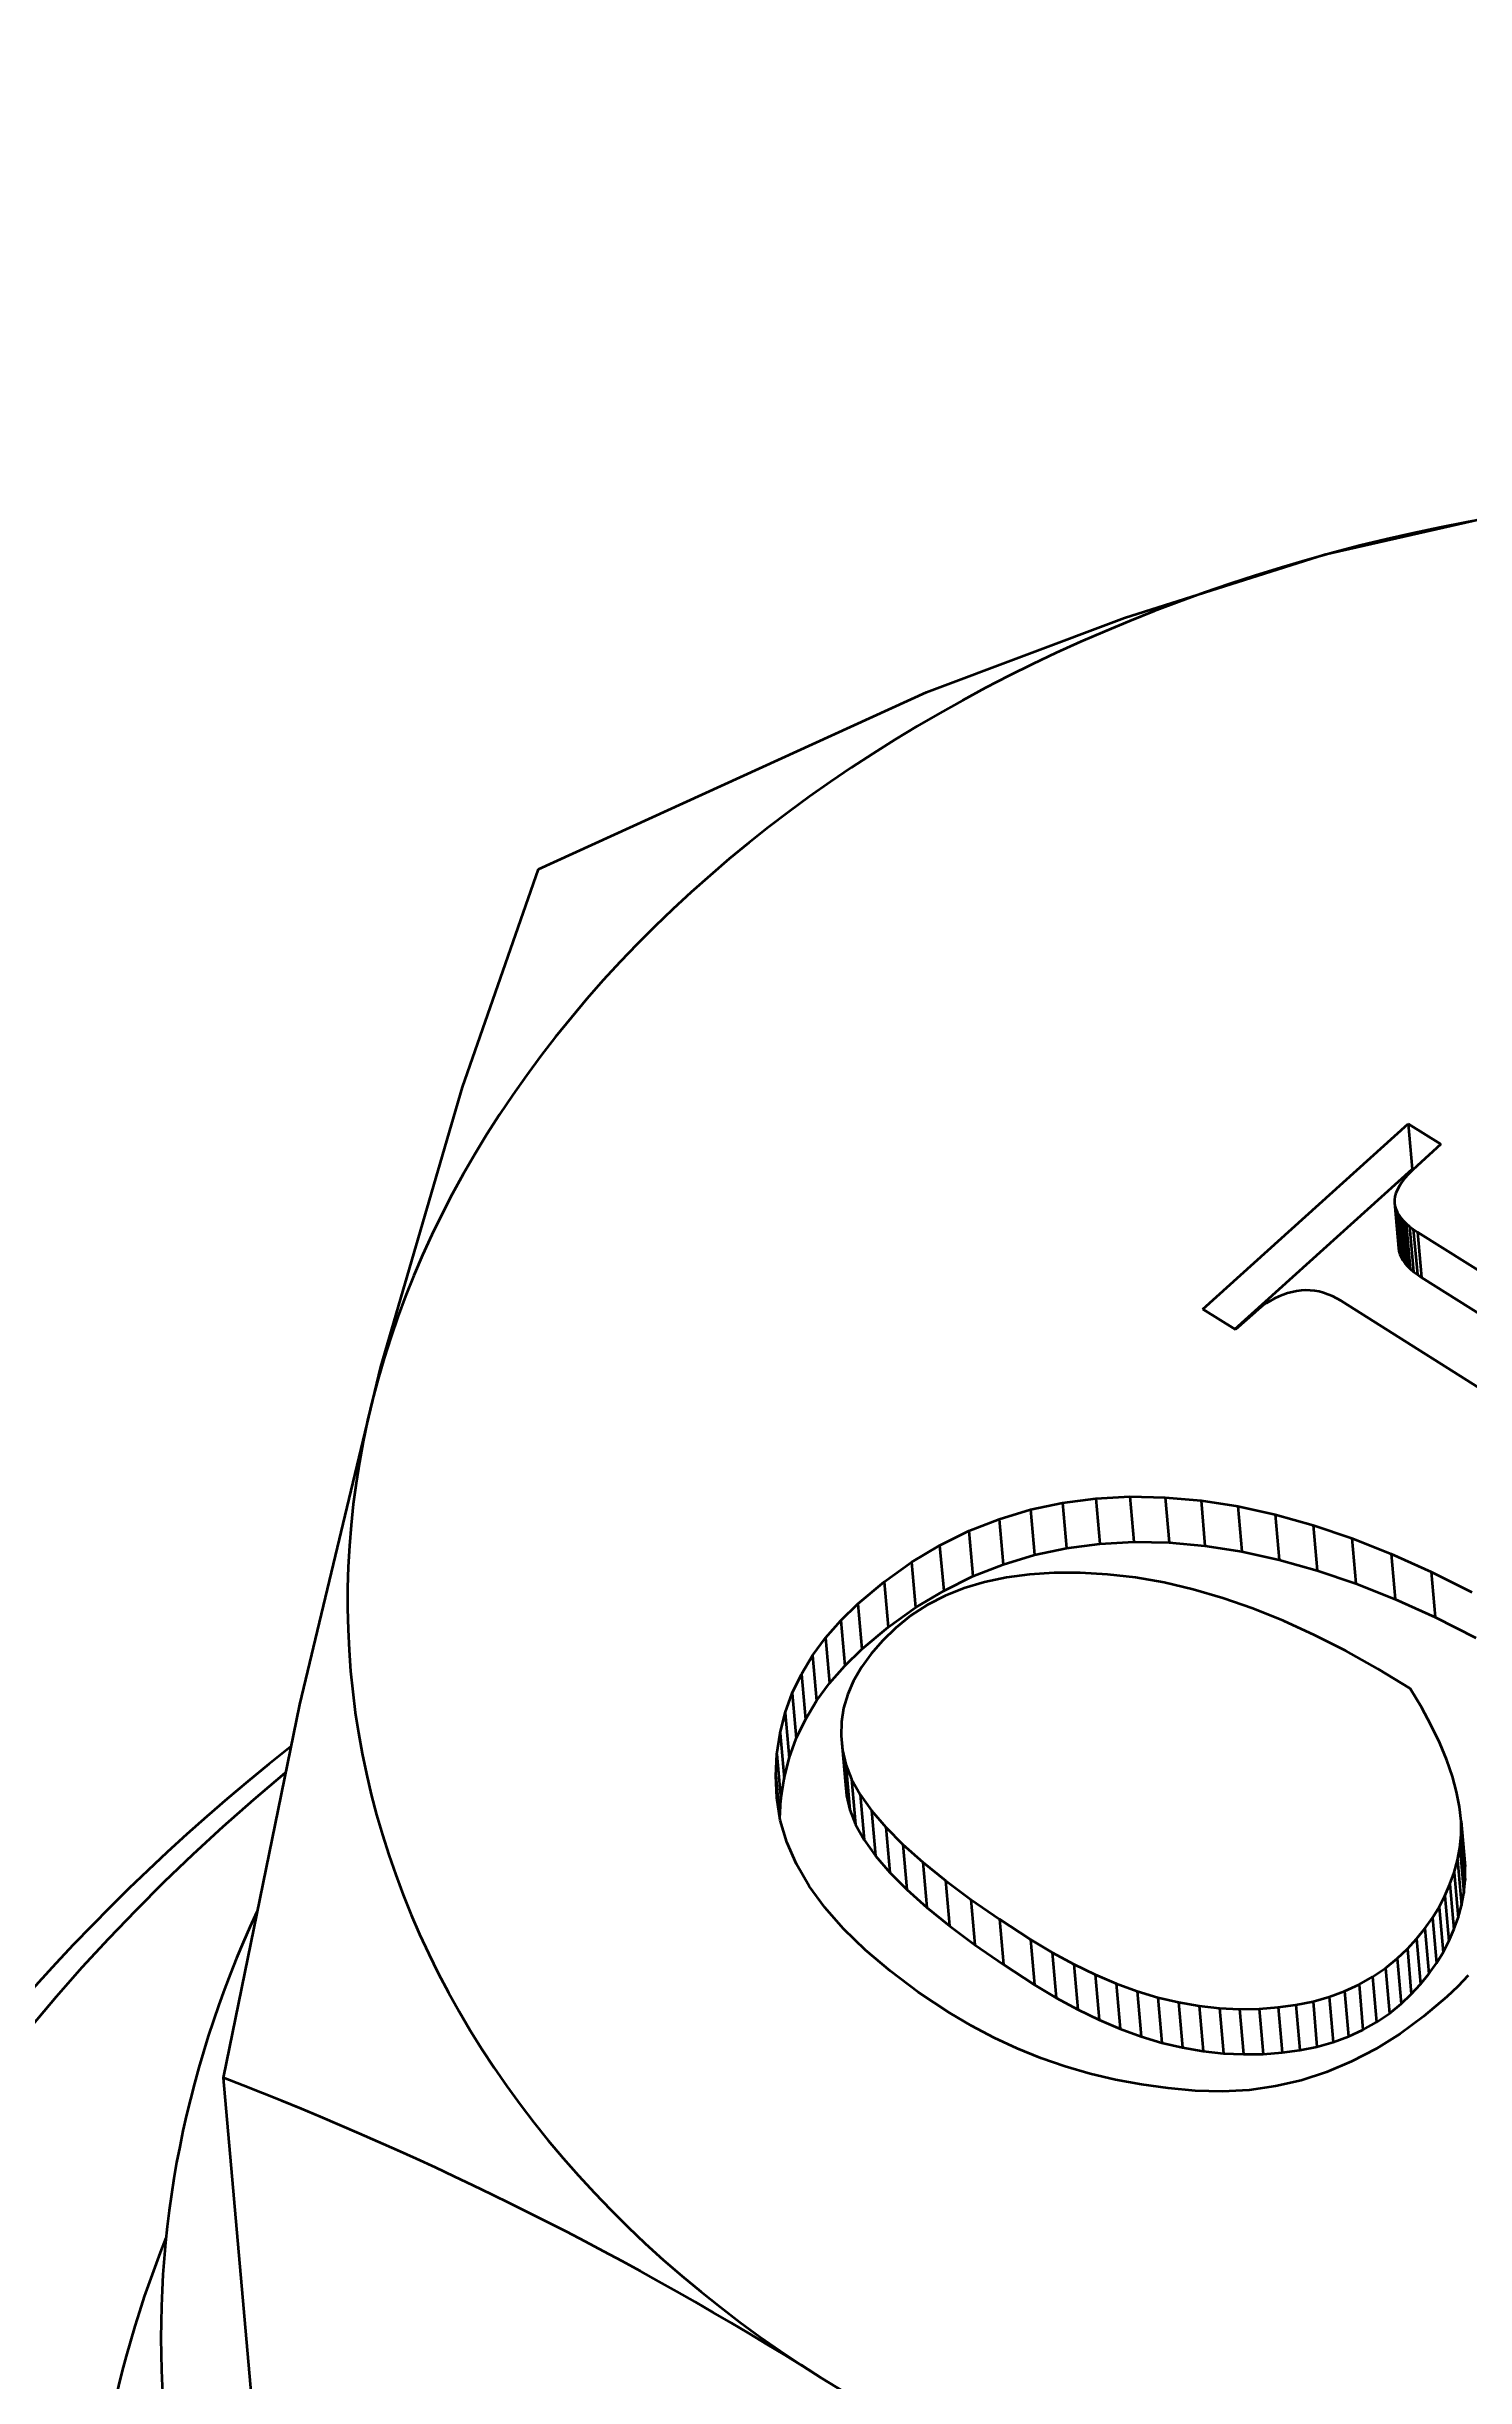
# Model space of a CAD drawing. Header units: millimetres. Extents: x -10155 to 20189, y -25550 to -22580.
# Drawn here: x -7236.31 to -7231.22, y -24882.59 to -24874.23 of the extents above; entities that cross this region are included whole.
import ezdxf

# ---------------------------------------------------------------- set-up
doc = ezdxf.new("R2010")
doc.units = ezdxf.units.MM
doc.layers.add('word_dim', color=253, linetype='Continuous')
doc.styles.get("Standard").update_dxf_attribs({"font": 'romans.shx', "bigfont": 'bigfont.shx'})
doc.dimstyles.new('RS-1-5', dxfattribs={"dimscale": 5, "dimtxt": 3.5, "dimasz": 3, "dimexe": 1, "dimexo": 0, "dimgap": 1, "dimtad": 3, "dimdsep": 46, "dimtxsty": 'Standard', "dimblk1": 'OPEN', "dimblk2": 'OPEN', "dimsah": 1, "dimcen": 0, "dimclrd": 256, "dimclre": 256, "dimclrt": 3, "dimadec": 0, "dimazin": 0, "dimtfac": 1, "dimtmove": 0, "dimatfit": 3, "dimldrblk": 'OPEN', "dimfxl": 0, "dimtolj": 1, "dimtzin": 0, "dimarcsym": 0})

# ---------------------------------------------------------------- blocks, each defined once
blk = doc.blocks.new('aa1')
for p, q in [((-0.4, 0.06667), (0, 0)), ((0, 0), (-1, 0)), ((-0.4, -0.06667), (0, 0))]:
    blk.add_line(p, q)
blk = doc.blocks.new('aa2')
blk.add_circle((0, 0), 1)
blk = doc.blocks.new('*D762')
at = {"layer": 'DEFPOINTS', "color": 0, "linetype": 'Continuous', "ltscale": 2}
for p in [(-7226.1579, -24679.755), (-7646.6043, -25260.5564), (-7646.6043, -25260.5564)]:
    blk.add_point(p, dxfattribs=at)
at = {"layer": 'word_dim', "linetype": 'Continuous', "lineweight": -2, "ltscale": 2}
blk.add_line((-7248.1474, -24710.1312), (-7624.6148, -25230.1802), dxfattribs=at)
at = {"layer": 'word_dim', "linetype": 'Continuous', "lineweight": -2, "ltscale": 2, "xscale": 37.5, "yscale": 37.5, "zscale": 37.5}
for name, p, rotation in [('aa1', (-7226.1579, -24679.755), 54.0989427561739), ('aa2', (-7646.6043, -25260.5564), 234.0989427561739)]:
    blk.add_blockref(name, p, dxfattribs=dict(at, rotation=rotation))
at = {"layer": 'word_dim', "color": 3, "linetype": 'Continuous', "ltscale": 2, "insert": (-7436.3811, -24970.1557), "char_height": 0.000005, "attachment_point": 5, "rotation": 54.09894}
blk.add_mtext('\\A1;717.01', dxfattribs=at)
blk = doc.blocks.new('_Open')
at = {"color": 0, "lineweight": -2}
for p, q in [((-1, 0.16667), (0, 0)), ((-1, -0.16667), (0, 0)), ((0, 0), (-1, 0))]:
    blk.add_line(p, q, dxfattribs=at)
blk = doc.blocks.new('*D763')
at = {"layer": 'DEFPOINTS', "color": 0, "linetype": 'Continuous', "ltscale": 2}
for p in [(-7225.1428, -24575.297), (-7783.8646, -25152.4524), (-7783.8646, -25152.4524)]:
    blk.add_point(p, dxfattribs=at)
at = {"layer": 'word_dim', "linetype": 'Continuous', "lineweight": -2, "ltscale": 2}
blk.add_line((-7251.2256, -24602.2403), (-7757.7819, -25125.5091), dxfattribs=at)
at = {"layer": 'word_dim', "linetype": 'Continuous', "lineweight": -2, "ltscale": 2, "xscale": 37.5, "yscale": 37.5, "zscale": 37.5}
for name, p, rotation in [('aa1', (-7225.1428, -24575.297), 45.92974469953645), ('aa2', (-7783.8646, -25152.4524), 225.9297446995365)]:
    blk.add_blockref(name, p, dxfattribs=dict(at, rotation=rotation))
at = {"layer": 'word_dim', "color": 3, "linetype": 'Continuous', "ltscale": 2, "insert": (-7504.5037, -24863.8747), "char_height": 0.000005, "attachment_point": 5, "rotation": 45.92974}
blk.add_mtext('\\A1;803.29', dxfattribs=at)
blk = doc.blocks.new('A$C43226BF8')
at = {"color": 7, "lineweight": 35, "ltscale": 0.024803}
blk.add_line((376.2675, -903.7), (377.0041, -903.0353), dxfattribs=at)
at = {"color": 7, "lineweight": 35, "ltscale": 0.003461}
blk.add_line((377.0041, -903.0353), (377.1213, -903.109), dxfattribs=at)
at = {"color": 7, "lineweight": 35, "ltscale": 0.004081}
for p, q in [((377.0041, -903.0353), (377.0185, -903.1979)), ((376.9545, -903.3191), (376.9689, -903.4817)), ((376.9562, -903.3302), (376.9706, -903.4928)), ((376.9594, -903.3411), (376.9738, -903.5037)), ((376.9641, -903.3518), (376.9785, -903.5144)), ((376.9777, -903.3731), (376.9921, -903.5357)), ((377.0224, -903.4138), (377.0368, -903.5764)), ((376.1315, -904.3756), (376.1459, -904.5382)), ((375.5361, -904.4534), (375.5505, -904.616)), ((375.6481, -904.4197), (375.6625, -904.5823)), ((375.7636, -904.3952), (375.778, -904.5578)), ((376.3923, -904.4076), (376.4067, -904.5702)), ((375.3227, -904.5479), (375.3371, -904.7105)), ((375.4277, -904.4961), (375.4421, -904.6587)), ((376.6625, -904.4751), (376.6769, -904.6377)), ((376.9426, -904.578), (376.957, -904.7406)), ((375.0292, -904.7576), (375.0436, -904.9202)), ((374.9135, -904.8794), (374.9279, -905.042)), ((374.9677, -904.8174), (374.9821, -904.98)), ((374.7499, -905.2219), (374.7643, -905.3845)), ((374.7682, -905.1492), (374.7827, -905.3118)), ((374.7387, -905.297), (374.7531, -905.4596)), ((374.9687, -905.2318), (374.9831, -905.3944)), ((374.9741, -905.2828), (374.9885, -905.4454)), ((374.9863, -905.3342), (375.0007, -905.4968)), ((375.0068, -905.3872), (375.0212, -905.5498)), ((375.0375, -905.4423), (375.0519, -905.6049)), ((377.1935, -905.5375), (377.2079, -905.7001)), ((375.1296, -905.559), (375.144, -905.7216)), ((375.1906, -905.6206), (375.205, -905.7832)), ((377.1891, -905.6329), (377.2036, -905.7955)), ((377.1938, -905.5864), (377.2082, -905.749)), ((377.1686, -905.7213), (377.183, -905.8839)), ((377.1804, -905.6777), (377.1948, -905.8403)), ((375.3434, -905.7505), (375.3578, -905.9131)), ((377.1359, -905.8052), (377.1503, -905.9678)), ((377.1537, -905.7638), (377.1682, -905.9264)), ((375.435, -905.8187), (375.4494, -905.9813)), ((375.6489, -905.9618), (375.6633, -906.1244)), ((375.7265, -906.0086), (375.7409, -906.1712)), ((375.956, -906.1198), (375.9704, -906.2824)), ((376.9221, -906.065), (376.9365, -906.2276)), ((376.0314, -906.1471), (376.0458, -906.3097)), ((376.1061, -906.1697), (376.1205, -906.3323)), ((376.1801, -906.1874), (376.1945, -906.35)), ((376.3266, -906.2083), (376.341, -906.3709)), ((376.3989, -906.2114), (376.4133, -906.374)), ((376.5368, -906.2053), (376.5512, -906.3679)), ((376.7756, -906.1478), (376.79, -906.3104))]:
    blk.add_line(p, q, dxfattribs=at)
at = {"color": 7, "lineweight": 35, "ltscale": 0.002885}
blk.add_line((377.1213, -903.109), (377.0356, -903.1863), dxfattribs=at)
at = {"color": 7, "lineweight": 35, "ltscale": 0.021433}
blk.add_line((376.382, -903.7722), (377.0185, -903.1979), dxfattribs=at)
at = {"color": 7, "lineweight": 35, "ltscale": 0.000475996}
blk.add_line((377.0048, -903.2163), (376.9924, -903.2307), dxfattribs=at)
at = {"color": 7, "lineweight": 35, "ltscale": 0.000520063}
blk.add_line((377.0195, -903.2015), (377.0048, -903.2163), dxfattribs=at)
at = {"color": 7, "lineweight": 35, "ltscale": 0.000554791}
blk.add_line((377.0356, -903.1863), (377.0195, -903.2015), dxfattribs=at)
at = {"color": 7, "lineweight": 35, "ltscale": 0.00029701}
blk.add_line((376.9565, -903.296), (376.9545, -903.3078), dxfattribs=at)
at = {"color": 7, "lineweight": 35, "ltscale": 0.000316913}
blk.add_line((376.9599, -903.2838), (376.9565, -903.296), dxfattribs=at)
at = {"color": 7, "lineweight": 35, "ltscale": 0.00034181}
blk.add_line((376.9653, -903.2713), (376.9599, -903.2838), dxfattribs=at)
at = {"color": 7, "lineweight": 35, "ltscale": 0.000374372}
blk.add_line((376.9726, -903.2582), (376.9653, -903.2713), dxfattribs=at)
at = {"color": 7, "lineweight": 35, "ltscale": 0.000403767}
blk.add_line((376.9814, -903.2446), (376.9726, -903.2582), dxfattribs=at)
at = {"color": 7, "lineweight": 35, "ltscale": 0.000443251}
for p, q in [((376.9924, -903.2307), (376.9814, -903.2446)), ((376.4809, -903.6891), (376.467, -903.7001))]:
    blk.add_line(p, q, dxfattribs=at)
at = {"color": 7, "lineweight": 35, "ltscale": 0.000283813}
blk.add_line((376.9545, -903.3078), (376.9545, -903.3191), dxfattribs=at)
at = {"color": 7, "lineweight": 35, "ltscale": 0.000280977}
for p, q in [((376.9545, -903.3191), (376.9562, -903.3302)), ((376.9689, -903.4817), (376.9706, -903.4928))]:
    blk.add_line(p, q, dxfattribs=at)
at = {"color": 7, "lineweight": 35, "ltscale": 0.000282959}
for p, q in [((376.9562, -903.3302), (376.9594, -903.3411)), ((376.9706, -903.4928), (376.9738, -903.5037))]:
    blk.add_line(p, q, dxfattribs=at)
at = {"color": 7, "lineweight": 35, "ltscale": 0.000292523}
for p, q in [((376.9594, -903.3411), (376.9641, -903.3518)), ((376.9738, -903.5037), (376.9785, -903.5144))]:
    blk.add_line(p, q, dxfattribs=at)
at = {"color": 7, "lineweight": 35, "ltscale": 0.000308876}
blk.add_line((376.9641, -903.3518), (376.9702, -903.3626), dxfattribs=at)
at = {"color": 7, "lineweight": 35, "ltscale": 0.000323544}
blk.add_line((376.9702, -903.3626), (376.9777, -903.3731), dxfattribs=at)
at = {"color": 7, "lineweight": 35, "ltscale": 0.00408}
for p, q in [((376.9702, -903.3626), (376.9843, -903.5252)), ((376.9868, -903.3834), (377.0009, -903.546)), ((376.9973, -903.3937), (377.0114, -903.5563)), ((377.0092, -903.4038), (377.0234, -903.5664)), ((376.2607, -904.3872), (376.2748, -904.5498)), ((376.5263, -904.4369), (376.5405, -904.5995)), ((376.8015, -904.5221), (376.8156, -904.6847)), ((375.1237, -904.6786), (375.1379, -904.8412)), ((377.0864, -904.6428), (377.1005, -904.8054)), ((374.8266, -905.0099), (374.8408, -905.1725)), ((374.7939, -905.0784), (374.808, -905.241)), ((375.0786, -905.4995), (375.0927, -905.6621)), ((375.2621, -905.6845), (375.2763, -905.8471)), ((375.537, -905.8892), (375.5512, -906.0518)), ((377.1152, -905.8455), (377.1293, -906.0081)), ((377.0641, -905.9226), (377.0783, -906.0852)), ((376.9648, -906.0297), (376.9789, -906.1923)), ((377.0009, -905.9951), (377.0151, -906.1577)), ((375.8803, -906.0875), (375.8945, -906.2501)), ((376.8276, -906.1239), (376.8417, -906.2865)), ((376.8764, -906.0963), (376.8906, -906.2589)), ((376.2538, -906.2002), (376.268, -906.3628)), ((376.6013, -906.1967), (376.6154, -906.3593)), ((376.6625, -906.1841), (376.6767, -906.3467)), ((376.7206, -906.1679), (376.7348, -906.3305))]:
    blk.add_line(p, q, dxfattribs=at)
at = {"color": 7, "lineweight": 35, "ltscale": 0.000343929}
blk.add_line((376.9777, -903.3731), (376.9868, -903.3834), dxfattribs=at)
at = {"color": 7, "lineweight": 35, "ltscale": 0.000366872}
for p, q in [((376.9868, -903.3834), (376.9973, -903.3937)), ((377.0009, -903.546), (377.0114, -903.5563))]:
    blk.add_line(p, q, dxfattribs=at)
at = {"color": 7, "lineweight": 35, "ltscale": 0.000391922}
for p, q in [((376.9973, -903.3937), (377.0092, -903.4038)), ((377.0114, -903.5563), (377.0234, -903.5664))]:
    blk.add_line(p, q, dxfattribs=at)
at = {"color": 7, "lineweight": 35, "ltscale": 0.000413826}
blk.add_line((377.0092, -903.4038), (377.0224, -903.4138), dxfattribs=at)
at = {"color": 7, "lineweight": 35, "ltscale": 0.000446903}
blk.add_line((377.0224, -903.4138), (377.0373, -903.4237), dxfattribs=at)
at = {"color": 7, "lineweight": 35, "ltscale": 0.075492}
blk.add_line((377.0373, -903.4237), (379.592, -905.0337), dxfattribs=at)
at = {"color": 7, "lineweight": 35, "ltscale": 0.004084}
for p, q in [((377.0373, -903.4237), (377.0517, -903.5864)), ((375.8828, -904.3795), (375.8972, -904.5422)), ((376.0053, -904.3731), (376.0197, -904.5358)), ((375.2214, -904.6087), (375.2358, -904.7714)), ((374.8664, -904.9435), (374.8808, -905.1062)), ((375.8036, -906.0504), (375.8181, -906.2131)), ((376.4694, -906.2102), (376.4838, -906.3729))]:
    blk.add_line(p, q, dxfattribs=at)
at = {"color": 7, "lineweight": 35, "ltscale": 0.000305907}
blk.add_line((376.9785, -903.5144), (376.9843, -903.5252), dxfattribs=at)
at = {"color": 7, "lineweight": 35, "ltscale": 0.000327151}
blk.add_line((376.9843, -903.5252), (376.9921, -903.5357), dxfattribs=at)
at = {"color": 7, "lineweight": 35, "ltscale": 0.000339953}
blk.add_line((376.9921, -903.5357), (377.0009, -903.546), dxfattribs=at)
at = {"color": 7, "lineweight": 35, "ltscale": 0.000412608}
blk.add_line((376.6198, -903.6338), (376.6035, -903.636), dxfattribs=at)
at = {"color": 7, "lineweight": 35, "ltscale": 0.000403398}
blk.add_line((376.6359, -903.6329), (376.6198, -903.6338), dxfattribs=at)
at = {"color": 7, "lineweight": 35, "ltscale": 0.000409038}
blk.add_line((376.6523, -903.6333), (376.6359, -903.6329), dxfattribs=at)
at = {"color": 7, "lineweight": 35, "ltscale": 0.000404781}
blk.add_line((376.6684, -903.6349), (376.6523, -903.6333), dxfattribs=at)
at = {"color": 7, "lineweight": 35, "ltscale": 0.00040289}
blk.add_line((376.6843, -903.6377), (376.6684, -903.6349), dxfattribs=at)
at = {"color": 7, "lineweight": 35, "ltscale": 0.000418703}
blk.add_line((377.0234, -903.5664), (377.0368, -903.5764), dxfattribs=at)
at = {"color": 7, "lineweight": 35, "ltscale": 0.000448598}
blk.add_line((377.0368, -903.5764), (377.0517, -903.5864), dxfattribs=at)
at = {"color": 7, "lineweight": 35, "ltscale": 0.07549}
blk.add_line((377.0517, -903.5864), (379.6064, -905.1963), dxfattribs=at)
at = {"color": 7, "lineweight": 35, "ltscale": 0.003463}
blk.add_line((376.3847, -903.7738), (376.2675, -903.7), dxfattribs=at)
at = {"color": 7, "lineweight": 35, "ltscale": 0.002305}
for p, q in [((376.4531, -903.7119), (376.3847, -903.7738)), ((375.7731, -906.4175), (375.686, -906.3875))]:
    blk.add_line(p, q, dxfattribs=at)
at = {"color": 7, "lineweight": 35, "ltscale": 0.000456796}
blk.add_line((376.467, -903.7001), (376.4531, -903.7119), dxfattribs=at)
at = {"color": 7, "lineweight": 35, "ltscale": 0.000443545}
blk.add_line((376.4955, -903.6791), (376.4809, -903.6891), dxfattribs=at)
at = {"color": 7, "lineweight": 35, "ltscale": 0.000425061}
blk.add_line((376.5099, -903.6701), (376.4955, -903.6791), dxfattribs=at)
at = {"color": 7, "lineweight": 35, "ltscale": 0.000423304}
blk.add_line((376.5248, -903.662), (376.5099, -903.6701), dxfattribs=at)
at = {"color": 7, "lineweight": 35, "ltscale": 0.000417768}
blk.add_line((376.54, -903.6549), (376.5248, -903.662), dxfattribs=at)
at = {"color": 7, "lineweight": 35, "ltscale": 0.00042049}
blk.add_line((376.5556, -903.6487), (376.54, -903.6549), dxfattribs=at)
at = {"color": 7, "lineweight": 35, "ltscale": 0.000411116}
blk.add_line((376.5712, -903.6436), (376.5556, -903.6487), dxfattribs=at)
at = {"color": 7, "lineweight": 35, "ltscale": 0.000416752}
blk.add_line((376.5873, -903.6393), (376.5712, -903.6436), dxfattribs=at)
at = {"color": 7, "lineweight": 35, "ltscale": 0.000411173}
blk.add_line((376.6035, -903.636), (376.5873, -903.6393), dxfattribs=at)
at = {"color": 7, "lineweight": 35, "ltscale": 0.000410073}
blk.add_line((376.7001, -903.6419), (376.6843, -903.6377), dxfattribs=at)
at = {"color": 7, "lineweight": 35, "ltscale": 0.000425597}
blk.add_line((376.7162, -903.6474), (376.7001, -903.6419), dxfattribs=at)
at = {"color": 7, "lineweight": 35, "ltscale": 0.000423964}
blk.add_line((376.7319, -903.6539), (376.7162, -903.6474), dxfattribs=at)
at = {"color": 7, "lineweight": 35, "ltscale": 0.000438105}
blk.add_line((376.7475, -903.6619), (376.7319, -903.6539), dxfattribs=at)
at = {"color": 7, "lineweight": 35, "ltscale": 0.000452741}
blk.add_line((376.7631, -903.671), (376.7475, -903.6619), dxfattribs=at)
at = {"color": 7, "lineweight": 35, "ltscale": 0.08241}
blk.add_line((379.5519, -905.4285), (376.7631, -903.671), dxfattribs=at)
at = {"color": 7, "lineweight": 35, "ltscale": 0.003004}
for p, q in [((375.7636, -904.3952), (375.8828, -904.3795)), ((375.778, -904.5578), (375.8972, -904.5422))]:
    blk.add_line(p, q, dxfattribs=at)
at = {"color": 7, "lineweight": 35, "ltscale": 0.003068}
for p, q in [((375.8828, -904.3795), (376.0053, -904.3731)), ((375.8972, -904.5422), (376.0197, -904.5358))]:
    blk.add_line(p, q, dxfattribs=at)
at = {"color": 7, "lineweight": 35, "ltscale": 0.003156}
for p, q in [((376.0053, -904.3731), (376.1315, -904.3756)), ((376.0197, -904.5358), (376.1459, -904.5382))]:
    blk.add_line(p, q, dxfattribs=at)
at = {"color": 7, "lineweight": 35, "ltscale": 0.003242}
blk.add_line((376.1315, -904.3756), (376.2607, -904.3872), dxfattribs=at)
at = {"color": 7, "lineweight": 35, "ltscale": 0.003329}
blk.add_line((376.2607, -904.3872), (376.3923, -904.4076), dxfattribs=at)
at = {"color": 7, "lineweight": 35, "ltscale": 0.002913}
for p, q in [((375.4277, -904.4961), (375.5361, -904.4534)), ((375.4421, -904.6587), (375.5505, -904.616))]:
    blk.add_line(p, q, dxfattribs=at)
at = {"color": 7, "lineweight": 35, "ltscale": 0.002925}
for p, q in [((375.5361, -904.4534), (375.6481, -904.4197)), ((375.5505, -904.616), (375.6625, -904.5823))]:
    blk.add_line(p, q, dxfattribs=at)
at = {"color": 7, "lineweight": 35, "ltscale": 0.002951}
for p, q in [((375.6481, -904.4197), (375.7636, -904.3952)), ((375.6625, -904.5823), (375.778, -904.5578))]:
    blk.add_line(p, q, dxfattribs=at)
at = {"color": 7, "lineweight": 35, "ltscale": 0.00343}
blk.add_line((376.3923, -904.4076), (376.5263, -904.4369), dxfattribs=at)
at = {"color": 7, "lineweight": 35, "ltscale": 0.003537}
blk.add_line((376.5263, -904.4369), (376.6625, -904.4751), dxfattribs=at)
at = {"color": 7, "lineweight": 35, "ltscale": 0.002954}
blk.add_line((375.2214, -904.6087), (375.3227, -904.5479), dxfattribs=at)
at = {"color": 7, "lineweight": 35, "ltscale": 0.002926}
for p, q in [((375.3227, -904.5479), (375.4277, -904.4961)), ((375.3371, -904.7105), (375.4421, -904.6587))]:
    blk.add_line(p, q, dxfattribs=at)
at = {"color": 7, "lineweight": 35, "ltscale": 0.003236}
blk.add_line((376.1459, -904.5382), (376.2748, -904.5498), dxfattribs=at)
at = {"color": 7, "lineweight": 35, "ltscale": 0.003335}
blk.add_line((376.2748, -904.5498), (376.4067, -904.5702), dxfattribs=at)
at = {"color": 7, "lineweight": 35, "ltscale": 0.003666}
blk.add_line((376.6625, -904.4751), (376.8015, -904.5221), dxfattribs=at)
at = {"color": 7, "lineweight": 35, "ltscale": 0.003795}
blk.add_line((376.8015, -904.5221), (376.9426, -904.578), dxfattribs=at)
at = {"color": 7, "lineweight": 35, "ltscale": 0.003003}
blk.add_line((375.1237, -904.6786), (375.2214, -904.6087), dxfattribs=at)
at = {"color": 7, "lineweight": 35, "ltscale": 0.003424}
blk.add_line((376.4067, -904.5702), (376.5405, -904.5995), dxfattribs=at)
at = {"color": 7, "lineweight": 35, "ltscale": 0.003543}
blk.add_line((376.5405, -904.5995), (376.6769, -904.6377), dxfattribs=at)
at = {"color": 7, "lineweight": 35, "ltscale": 0.00366}
blk.add_line((376.6769, -904.6377), (376.8156, -904.6847), dxfattribs=at)
at = {"color": 7, "lineweight": 35, "ltscale": 0.003943}
blk.add_line((376.9426, -904.578), (377.0864, -904.6428), dxfattribs=at)
at = {"color": 7, "lineweight": 35, "ltscale": 0.003079}
blk.add_line((375.0292, -904.7576), (375.1237, -904.6786), dxfattribs=at)
at = {"color": 7, "lineweight": 35, "ltscale": 0.002955}
for p, q in [((375.2358, -904.7714), (375.3371, -904.7105)), ((376.5566, -904.8189), (376.447, -904.7747))]:
    blk.add_line(p, q, dxfattribs=at)
at = {"color": 7, "lineweight": 35, "ltscale": 0.001845}
blk.add_line((375.4106, -904.7017), (375.342, -904.7289), dxfattribs=at)
at = {"color": 7, "lineweight": 35, "ltscale": 0.001917}
blk.add_line((375.4841, -904.6798), (375.4106, -904.7017), dxfattribs=at)
at = {"color": 7, "lineweight": 35, "ltscale": 0.002002}
blk.add_line((375.5624, -904.6633), (375.4841, -904.6798), dxfattribs=at)
at = {"color": 7, "lineweight": 35, "ltscale": 0.002093}
blk.add_line((375.6454, -904.6524), (375.5624, -904.6633), dxfattribs=at)
at = {"color": 7, "lineweight": 35, "ltscale": 0.002208}
blk.add_line((375.7336, -904.6469), (375.6454, -904.6524), dxfattribs=at)
at = {"color": 7, "lineweight": 35, "ltscale": 0.002325}
blk.add_line((375.8266, -904.6467), (375.7336, -904.6469), dxfattribs=at)
at = {"color": 7, "lineweight": 35, "ltscale": 0.002451}
blk.add_line((375.9245, -904.6521), (375.8266, -904.6467), dxfattribs=at)
at = {"color": 7, "lineweight": 35, "ltscale": 0.002543}
blk.add_line((376.0256, -904.6635), (375.9245, -904.6521), dxfattribs=at)
at = {"color": 7, "lineweight": 35, "ltscale": 0.002608}
blk.add_line((376.1284, -904.6814), (376.0256, -904.6635), dxfattribs=at)
at = {"color": 7, "lineweight": 35, "ltscale": 0.002683}
blk.add_line((376.2328, -904.7059), (376.1284, -904.6814), dxfattribs=at)
at = {"color": 7, "lineweight": 35, "ltscale": 0.002767}
blk.add_line((376.3391, -904.7371), (376.2328, -904.7059), dxfattribs=at)
at = {"color": 7, "lineweight": 35, "ltscale": 0.0038}
blk.add_line((376.8156, -904.6847), (376.957, -904.7406), dxfattribs=at)
at = {"color": 7, "lineweight": 35, "ltscale": 0.004088}
blk.add_line((377.0864, -904.6428), (377.2324, -904.7164), dxfattribs=at)
at = {"color": 7, "lineweight": 35, "ltscale": 0.002145}
for p, q in [((374.9677, -904.8174), (375.0292, -904.7576)), ((374.9821, -904.98), (375.0436, -904.9202))]:
    blk.add_line(p, q, dxfattribs=at)
at = {"color": 7, "lineweight": 35, "ltscale": 0.003006}
blk.add_line((375.1379, -904.8412), (375.2358, -904.7714), dxfattribs=at)
at = {"color": 7, "lineweight": 35, "ltscale": 0.001729}
blk.add_line((375.2197, -904.7999), (375.166, -904.8435), dxfattribs=at)
at = {"color": 7, "lineweight": 35, "ltscale": 0.001754}
blk.add_line((375.2785, -904.7617), (375.2197, -904.7999), dxfattribs=at)
at = {"color": 7, "lineweight": 35, "ltscale": 0.001787}
blk.add_line((375.342, -904.7289), (375.2785, -904.7617), dxfattribs=at)
at = {"color": 7, "lineweight": 35, "ltscale": 0.002857}
blk.add_line((376.447, -904.7747), (376.3391, -904.7371), dxfattribs=at)
at = {"color": 7, "lineweight": 35, "ltscale": 0.003938}
blk.add_line((376.957, -904.7406), (377.1005, -904.8054), dxfattribs=at)
at = {"color": 7, "lineweight": 35, "ltscale": 0.004089}
blk.add_line((377.1005, -904.8054), (377.2465, -904.8792), dxfattribs=at)
at = {"color": 7, "lineweight": 35, "ltscale": 0.001989}
blk.add_line((374.8664, -904.9435), (374.9135, -904.8794), dxfattribs=at)
at = {"color": 7, "lineweight": 35, "ltscale": 0.002059}
for p, q in [((374.9135, -904.8794), (374.9677, -904.8174)), ((374.9279, -905.042), (374.9821, -904.98))]:
    blk.add_line(p, q, dxfattribs=at)
at = {"color": 7, "lineweight": 35, "ltscale": 0.003074}
blk.add_line((375.0436, -904.9202), (375.1379, -904.8412), dxfattribs=at)
at = {"color": 7, "lineweight": 35, "ltscale": 0.001675}
blk.add_line((375.166, -904.8435), (375.1179, -904.8901), dxfattribs=at)
at = {"color": 7, "lineweight": 35, "ltscale": 0.003054}
blk.add_line((376.6677, -904.8696), (376.5566, -904.8189), dxfattribs=at)
at = {"color": 7, "lineweight": 35, "ltscale": 0.003162}
blk.add_line((376.7805, -904.9269), (376.6677, -904.8696), dxfattribs=at)
at = {"color": 7, "lineweight": 35, "ltscale": 0.001935}
blk.add_line((374.8266, -905.0099), (374.8664, -904.9435), dxfattribs=at)
at = {"color": 7, "lineweight": 35, "ltscale": 0.001478}
blk.add_line((375.0766, -904.9374), (375.0417, -904.9851), dxfattribs=at)
at = {"color": 7, "lineweight": 35, "ltscale": 0.001568}
blk.add_line((375.1179, -904.8901), (375.0766, -904.9374), dxfattribs=at)
at = {"color": 7, "lineweight": 35, "ltscale": 0.003279}
blk.add_line((376.895, -904.9909), (376.7805, -904.9269), dxfattribs=at)
at = {"color": 7, "lineweight": 35, "ltscale": 0.001897}
for p, q in [((374.7939, -905.0784), (374.8266, -905.0099)), ((374.808, -905.241), (374.8408, -905.1725))]:
    blk.add_line(p, q, dxfattribs=at)
at = {"color": 7, "lineweight": 35, "ltscale": 0.001991}
blk.add_line((374.8808, -905.1062), (374.9279, -905.042), dxfattribs=at)
at = {"color": 7, "lineweight": 35, "ltscale": 0.001328}
blk.add_line((375.0139, -905.0335), (374.9926, -905.0822), dxfattribs=at)
at = {"color": 7, "lineweight": 35, "ltscale": 0.001394}
blk.add_line((375.0417, -904.9851), (375.0139, -905.0335), dxfattribs=at)
at = {"color": 7, "lineweight": 35, "ltscale": 0.003397}
blk.add_line((377.0112, -905.0613), (376.895, -904.9909), dxfattribs=at)
at = {"color": 7, "lineweight": 35, "ltscale": 0.001882}
blk.add_line((374.7682, -905.1492), (374.7939, -905.0784), dxfattribs=at)
at = {"color": 7, "lineweight": 35, "ltscale": 0.001936}
blk.add_line((374.8408, -905.1725), (374.8808, -905.1062), dxfattribs=at)
at = {"color": 7, "lineweight": 35, "ltscale": 0.001264}
blk.add_line((374.978, -905.1315), (374.9699, -905.1814), dxfattribs=at)
at = {"color": 7, "lineweight": 35, "ltscale": 0.001286}
blk.add_line((374.9926, -905.0822), (374.978, -905.1315), dxfattribs=at)
at = {"color": 7, "lineweight": 35, "ltscale": 0.001971}
blk.add_line((377.0515, -905.129), (377.0112, -905.0613), dxfattribs=at)
at = {"color": 7, "lineweight": 35, "ltscale": 0.00186}
blk.add_line((377.0869, -905.1945), (377.0515, -905.129), dxfattribs=at)
at = {"color": 7, "lineweight": 35, "ltscale": 0.001898}
for p, q in [((374.7387, -905.297), (374.7499, -905.2219)), ((374.7531, -905.4596), (374.7643, -905.3845))]:
    blk.add_line(p, q, dxfattribs=at)
at = {"color": 7, "lineweight": 35, "ltscale": 0.001876}
for p, q in [((374.7499, -905.2219), (374.7682, -905.1492)), ((374.7643, -905.3845), (374.7827, -905.3118))]:
    blk.add_line(p, q, dxfattribs=at)
at = {"color": 7, "lineweight": 35, "ltscale": 0.001261}
blk.add_line((374.9699, -905.1814), (374.9687, -905.2318), dxfattribs=at)
at = {"color": 7, "lineweight": 35, "ltscale": 0.00175}
blk.add_line((377.1171, -905.2576), (377.0869, -905.1945), dxfattribs=at)
at = {"color": 7, "lineweight": 35, "ltscale": 0.001934}
blk.add_line((374.7348, -905.3743), (374.7387, -905.297), dxfattribs=at)
at = {"color": 7, "lineweight": 35, "ltscale": 0.00188}
blk.add_line((374.7827, -905.3118), (374.808, -905.241), dxfattribs=at)
at = {"color": 7, "lineweight": 35, "ltscale": 0.001283}
for p, q in [((374.9687, -905.2318), (374.9741, -905.2828)), ((374.9831, -905.3944), (374.9885, -905.4454))]:
    blk.add_line(p, q, dxfattribs=at)
at = {"color": 7, "lineweight": 35, "ltscale": 0.001321}
for p, q in [((374.9741, -905.2828), (374.9863, -905.3342)), ((374.9885, -905.4454), (375.0007, -905.4968))]:
    blk.add_line(p, q, dxfattribs=at)
at = {"color": 7, "lineweight": 35, "ltscale": 0.001642}
blk.add_line((377.1423, -905.3182), (377.1171, -905.2576), dxfattribs=at)
at = {"color": 7, "lineweight": 35, "ltscale": 0.001985}
blk.add_line((374.7382, -905.4536), (374.7348, -905.3743), dxfattribs=at)
at = {"color": 7, "lineweight": 35, "ltscale": 0.003385}
blk.add_line((374.7348, -905.3743), (374.7468, -905.5092), dxfattribs=at)
at = {"color": 7, "lineweight": 35, "ltscale": 0.00142}
for p, q in [((374.9863, -905.3342), (375.0068, -905.3872)), ((375.0007, -905.4968), (375.0212, -905.5498))]:
    blk.add_line(p, q, dxfattribs=at)
at = {"color": 7, "lineweight": 35, "ltscale": 0.001577}
for p, q in [((375.0068, -905.3872), (375.0375, -905.4423)), ((375.0212, -905.5498), (375.0519, -905.6049))]:
    blk.add_line(p, q, dxfattribs=at)
at = {"color": 7, "lineweight": 35, "ltscale": 0.001544}
blk.add_line((377.1625, -905.3766), (377.1423, -905.3182), dxfattribs=at)
at = {"color": 7, "lineweight": 35, "ltscale": 0.001453}
blk.add_line((377.1779, -905.4326), (377.1625, -905.3766), dxfattribs=at)
at = {"color": 7, "lineweight": 35, "ltscale": 0.002026}
blk.add_line((374.7507, -905.5337), (374.7382, -905.4536), dxfattribs=at)
at = {"color": 7, "lineweight": 35, "ltscale": 0.001708}
blk.add_line((374.7497, -905.5278), (374.7531, -905.4596), dxfattribs=at)
at = {"color": 7, "lineweight": 35, "ltscale": 0.001761}
blk.add_line((375.0375, -905.4423), (375.0786, -905.4995), dxfattribs=at)
at = {"color": 7, "lineweight": 35, "ltscale": 0.001364}
for p, q in [((377.1882, -905.4862), (377.1779, -905.4326)), ((377.1821, -906.1304), (377.1425, -906.168))]:
    blk.add_line(p, q, dxfattribs=at)
at = {"color": 7, "lineweight": 35, "ltscale": 0.00207}
blk.add_line((374.7739, -905.6132), (374.7507, -905.5337), dxfattribs=at)
at = {"color": 7, "lineweight": 35, "ltscale": 0.001959}
blk.add_line((375.0786, -905.4995), (375.1296, -905.559), dxfattribs=at)
at = {"color": 7, "lineweight": 35, "ltscale": 0.001289}
blk.add_line((377.1935, -905.5375), (377.1882, -905.4862), dxfattribs=at)
at = {"color": 7, "lineweight": 35, "ltscale": 0.001224}
for p, q in [((377.1938, -905.5864), (377.1935, -905.5375)), ((377.2082, -905.749), (377.2079, -905.7001))]:
    blk.add_line(p, q, dxfattribs=at)
at = {"color": 7, "lineweight": 35, "ltscale": 0.002154}
blk.add_line((374.8085, -905.692), (374.7739, -905.6132), dxfattribs=at)
at = {"color": 7, "lineweight": 35, "ltscale": 0.001757}
blk.add_line((375.0519, -905.6049), (375.0927, -905.6621), dxfattribs=at)
at = {"color": 7, "lineweight": 35, "ltscale": 0.002169}
for p, q in [((375.1296, -905.559), (375.1906, -905.6206)), ((375.144, -905.7216), (375.205, -905.7832))]:
    blk.add_line(p, q, dxfattribs=at)
at = {"color": 7, "lineweight": 35, "ltscale": 0.002397}
blk.add_line((375.1906, -905.6206), (375.2621, -905.6845), dxfattribs=at)
at = {"color": 7, "lineweight": 35, "ltscale": 0.001141}
for p, q in [((377.1804, -905.6777), (377.1891, -905.6329)), ((377.1948, -905.8403), (377.2036, -905.7955))]:
    blk.add_line(p, q, dxfattribs=at)
at = {"color": 7, "lineweight": 35, "ltscale": 0.001168}
for p, q in [((377.1891, -905.6329), (377.1938, -905.5864)), ((377.2036, -905.7955), (377.2082, -905.749))]:
    blk.add_line(p, q, dxfattribs=at)
at = {"color": 7, "lineweight": 35, "ltscale": 0.002259}
blk.add_line((374.8539, -905.7702), (374.8085, -905.692), dxfattribs=at)
at = {"color": 7, "lineweight": 35, "ltscale": 0.001963}
blk.add_line((375.0927, -905.6621), (375.144, -905.7216), dxfattribs=at)
at = {"color": 7, "lineweight": 35, "ltscale": 0.002619}
blk.add_line((375.2621, -905.6845), (375.3434, -905.7505), dxfattribs=at)
at = {"color": 7, "lineweight": 35, "ltscale": 0.001125}
for p, q in [((377.1537, -905.7638), (377.1686, -905.7213)), ((377.1682, -905.9264), (377.183, -905.8839))]:
    blk.add_line(p, q, dxfattribs=at)
at = {"color": 7, "lineweight": 35, "ltscale": 0.001128}
for p, q in [((377.1686, -905.7213), (377.1804, -905.6777)), ((377.183, -905.8839), (377.1948, -905.8403))]:
    blk.add_line(p, q, dxfattribs=at)
at = {"color": 7, "lineweight": 35, "ltscale": 0.002394}
blk.add_line((374.9103, -905.8475), (374.8539, -905.7702), dxfattribs=at)
at = {"color": 7, "lineweight": 35, "ltscale": 0.002392}
blk.add_line((375.205, -905.7832), (375.2763, -905.8471), dxfattribs=at)
at = {"color": 7, "lineweight": 35, "ltscale": 0.002855}
for p, q in [((375.3434, -905.7505), (375.435, -905.8187)), ((375.3578, -905.9131), (375.4494, -905.9813))]:
    blk.add_line(p, q, dxfattribs=at)
at = {"color": 7, "lineweight": 35, "ltscale": 0.001133}
blk.add_line((377.1152, -905.8455), (377.1359, -905.8052), dxfattribs=at)
at = {"color": 7, "lineweight": 35, "ltscale": 0.001126}
for p, q in [((377.1359, -905.8052), (377.1537, -905.7638)), ((377.1503, -905.9678), (377.1682, -905.9264))]:
    blk.add_line(p, q, dxfattribs=at)
at = {"color": 7, "lineweight": 35, "ltscale": 0.002554}
blk.add_line((374.9777, -905.9243), (374.9103, -905.8475), dxfattribs=at)
at = {"color": 7, "lineweight": 35, "ltscale": 0.002623}
blk.add_line((375.2763, -905.8471), (375.3578, -905.9131), dxfattribs=at)
at = {"color": 7, "lineweight": 35, "ltscale": 0.0031}
blk.add_line((375.435, -905.8187), (375.537, -905.8892), dxfattribs=at)
at = {"color": 7, "lineweight": 35, "ltscale": 0.003333}
blk.add_line((375.537, -905.8892), (375.6489, -905.9618), dxfattribs=at)
at = {"color": 7, "lineweight": 35, "ltscale": 0.001169}
blk.add_line((377.0641, -905.9226), (377.0912, -905.8845), dxfattribs=at)
at = {"color": 7, "lineweight": 35, "ltscale": 0.001145}
blk.add_line((377.0912, -905.8845), (377.1152, -905.8455), dxfattribs=at)
at = {"color": 7, "lineweight": 35, "ltscale": 0.004083}
for p, q in [((377.0912, -905.8845), (377.1054, -906.0473)), ((377.0341, -905.9594), (377.0483, -906.1221))]:
    blk.add_line(p, q, dxfattribs=at)
at = {"color": 7, "lineweight": 35, "ltscale": 0.00273}
blk.add_line((375.0561, -906.0004), (374.9777, -905.9243), dxfattribs=at)
at = {"color": 7, "lineweight": 35, "ltscale": 0.002266}
for p, q in [((375.6489, -905.9618), (375.7265, -906.0086)), ((375.6633, -906.1244), (375.7409, -906.1712))]:
    blk.add_line(p, q, dxfattribs=at)
at = {"color": 7, "lineweight": 35, "ltscale": 0.00122}
blk.add_line((377.0009, -905.9951), (377.0341, -905.9594), dxfattribs=at)
at = {"color": 7, "lineweight": 35, "ltscale": 0.001186}
blk.add_line((377.0341, -905.9594), (377.0641, -905.9226), dxfattribs=at)
at = {"color": 7, "lineweight": 35, "ltscale": 0.001136}
blk.add_line((377.1293, -906.0081), (377.1503, -905.9678), dxfattribs=at)
at = {"color": 7, "lineweight": 35, "ltscale": 0.002928}
blk.add_line((375.1457, -906.0758), (375.0561, -906.0004), dxfattribs=at)
at = {"color": 7, "lineweight": 35, "ltscale": 0.003095}
blk.add_line((375.4494, -905.9813), (375.5512, -906.0518), dxfattribs=at)
at = {"color": 7, "lineweight": 35, "ltscale": 0.003339}
blk.add_line((375.5512, -906.0518), (375.6633, -906.1244), dxfattribs=at)
at = {"color": 7, "lineweight": 35, "ltscale": 0.002194}
blk.add_line((375.7265, -906.0086), (375.8036, -906.0504), dxfattribs=at)
at = {"color": 7, "lineweight": 35, "ltscale": 0.002129}
blk.add_line((375.8036, -906.0504), (375.8803, -906.0875), dxfattribs=at)
at = {"color": 7, "lineweight": 35, "ltscale": 0.001385}
for p, q in [((376.9221, -906.065), (376.9648, -906.0297)), ((376.8764, -906.0963), (376.9221, -906.065))]:
    blk.add_line(p, q, dxfattribs=at)
at = {"color": 7, "lineweight": 35, "ltscale": 0.00125}
for p, q in [((376.9648, -906.0297), (377.0009, -905.9951)), ((376.9789, -906.1923), (377.0151, -906.1577))]:
    blk.add_line(p, q, dxfattribs=at)
at = {"color": 7, "lineweight": 35, "ltscale": 0.001166}
blk.add_line((377.0783, -906.0852), (377.1054, -906.0473), dxfattribs=at)
at = {"color": 7, "lineweight": 35, "ltscale": 0.001148}
blk.add_line((377.1054, -906.0473), (377.1293, -906.0081), dxfattribs=at)
at = {"color": 7, "lineweight": 35, "ltscale": 0.003127}
blk.add_line((375.246, -906.1505), (375.1457, -906.0758), dxfattribs=at)
at = {"color": 7, "lineweight": 35, "ltscale": 0.002056}
blk.add_line((375.8803, -906.0875), (375.956, -906.1198), dxfattribs=at)
at = {"color": 7, "lineweight": 35, "ltscale": 0.002006}
for p, q in [((375.956, -906.1198), (376.0314, -906.1471)), ((375.9704, -906.2824), (376.0458, -906.3097))]:
    blk.add_line(p, q, dxfattribs=at)
at = {"color": 7, "lineweight": 35, "ltscale": 0.001431}
blk.add_line((376.7756, -906.1478), (376.8276, -906.1239), dxfattribs=at)
at = {"color": 7, "lineweight": 35, "ltscale": 0.001402}
for p, q in [((376.8276, -906.1239), (376.8764, -906.0963)), ((376.8417, -906.2865), (376.8906, -906.2589))]:
    blk.add_line(p, q, dxfattribs=at)
at = {"color": 7, "lineweight": 35, "ltscale": 0.001218}
blk.add_line((377.0151, -906.1577), (377.0483, -906.1221), dxfattribs=at)
at = {"color": 7, "lineweight": 35, "ltscale": 0.001189}
blk.add_line((377.0483, -906.1221), (377.0783, -906.0852), dxfattribs=at)
at = {"color": 7, "lineweight": 35, "ltscale": 0.001334}
blk.add_line((377.2187, -906.0916), (377.1821, -906.1304), dxfattribs=at)
at = {"color": 7, "lineweight": 35, "ltscale": 0.003348}
blk.add_line((375.3576, -906.2246), (375.246, -906.1505), dxfattribs=at)
at = {"color": 7, "lineweight": 35, "ltscale": 0.0023}
blk.add_line((375.4367, -906.2716), (375.3576, -906.2246), dxfattribs=at)
at = {"color": 7, "lineweight": 35, "ltscale": 0.002196}
blk.add_line((375.7409, -906.1712), (375.8181, -906.2131), dxfattribs=at)
at = {"color": 7, "lineweight": 35, "ltscale": 0.002122}
blk.add_line((375.8181, -906.2131), (375.8945, -906.2501), dxfattribs=at)
at = {"color": 7, "lineweight": 35, "ltscale": 0.001951}
for p, q in [((376.0314, -906.1471), (376.1061, -906.1697)), ((376.0458, -906.3097), (376.1205, -906.3323))]:
    blk.add_line(p, q, dxfattribs=at)
at = {"color": 7, "lineweight": 35, "ltscale": 0.001902}
for p, q in [((376.1061, -906.1697), (376.1801, -906.1874)), ((376.1205, -906.3323), (376.1945, -906.35))]:
    blk.add_line(p, q, dxfattribs=at)
at = {"color": 7, "lineweight": 35, "ltscale": 0.001871}
blk.add_line((376.1801, -906.1874), (376.2538, -906.2002), dxfattribs=at)
at = {"color": 7, "lineweight": 35, "ltscale": 0.00183}
blk.add_line((376.2538, -906.2002), (376.3266, -906.2083), dxfattribs=at)
at = {"color": 7, "lineweight": 35, "ltscale": 0.001808}
for p, q in [((376.3266, -906.2083), (376.3989, -906.2114)), ((376.341, -906.3709), (376.4133, -906.374))]:
    blk.add_line(p, q, dxfattribs=at)
at = {"color": 7, "lineweight": 35, "ltscale": 0.001764}
for p, q in [((376.3989, -906.2114), (376.4694, -906.2102)), ((376.4133, -906.374), (376.4838, -906.3729))]:
    blk.add_line(p, q, dxfattribs=at)
at = {"color": 7, "lineweight": 35, "ltscale": 0.001689}
for p, q in [((376.4694, -906.2102), (376.5368, -906.2053)), ((376.4838, -906.3729), (376.5512, -906.3679))]:
    blk.add_line(p, q, dxfattribs=at)
at = {"color": 7, "lineweight": 35, "ltscale": 0.001626}
blk.add_line((376.5368, -906.2053), (376.6013, -906.1967), dxfattribs=at)
at = {"color": 7, "lineweight": 35, "ltscale": 0.001564}
for p, q in [((376.6013, -906.1967), (376.6625, -906.1841)), ((376.6154, -906.3593), (376.6767, -906.3467))]:
    blk.add_line(p, q, dxfattribs=at)
at = {"color": 7, "lineweight": 35, "ltscale": 0.001508}
for p, q in [((376.6625, -906.1841), (376.7206, -906.1679)), ((376.6767, -906.3467), (376.7348, -906.3305))]:
    blk.add_line(p, q, dxfattribs=at)
at = {"color": 7, "lineweight": 35, "ltscale": 0.001462}
blk.add_line((376.7206, -906.1679), (376.7756, -906.1478), dxfattribs=at)
at = {"color": 7, "lineweight": 35, "ltscale": 0.00138}
blk.add_line((376.9365, -906.2276), (376.9789, -906.1923), dxfattribs=at)
at = {"color": 7, "lineweight": 35, "ltscale": 0.002718}
blk.add_line((377.1425, -906.168), (377.0595, -906.2382), dxfattribs=at)
at = {"color": 7, "lineweight": 35, "ltscale": 0.002292}
blk.add_line((375.5178, -906.3145), (375.4367, -906.2716), dxfattribs=at)
at = {"color": 7, "lineweight": 35, "ltscale": 0.002062}
blk.add_line((375.8945, -906.2501), (375.9704, -906.2824), dxfattribs=at)
at = {"color": 7, "lineweight": 35, "ltscale": 0.001467}
blk.add_line((376.7348, -906.3305), (376.79, -906.3104), dxfattribs=at)
at = {"color": 7, "lineweight": 35, "ltscale": 0.001426}
blk.add_line((376.79, -906.3104), (376.8417, -906.2865), dxfattribs=at)
at = {"color": 7, "lineweight": 35, "ltscale": 0.002547}
blk.add_line((376.975, -906.3002), (376.8886, -906.3541), dxfattribs=at)
at = {"color": 7, "lineweight": 35, "ltscale": 0.00139}
blk.add_line((376.8906, -906.2589), (376.9365, -906.2276), dxfattribs=at)
at = {"color": 7, "lineweight": 35, "ltscale": 0.00262}
blk.add_line((377.0595, -906.2382), (376.975, -906.3002), dxfattribs=at)
at = {"color": 7, "lineweight": 35, "ltscale": 0.002288}
blk.add_line((375.6008, -906.353), (375.5178, -906.3145), dxfattribs=at)
at = {"color": 7, "lineweight": 35, "ltscale": 0.002297}
blk.add_line((375.686, -906.3875), (375.6008, -906.353), dxfattribs=at)
at = {"color": 7, "lineweight": 35, "ltscale": 0.001865}
blk.add_line((376.1945, -906.35), (376.268, -906.3628), dxfattribs=at)
at = {"color": 7, "lineweight": 35, "ltscale": 0.001836}
blk.add_line((376.268, -906.3628), (376.341, -906.3709), dxfattribs=at)
at = {"color": 7, "lineweight": 35, "ltscale": 0.00162}
blk.add_line((376.5512, -906.3679), (376.6154, -906.3593), dxfattribs=at)
at = {"color": 7, "lineweight": 35, "ltscale": 0.002479}
blk.add_line((376.8886, -906.3541), (376.8007, -906.4), dxfattribs=at)
at = {"color": 7, "lineweight": 35, "ltscale": 0.049829}
blk.add_line((372.9282, -908.4437), (372.7534, -906.4583), dxfattribs=at)
at = {"color": 7, "lineweight": 35, "ltscale": 0.002321}
blk.add_line((375.8622, -906.4435), (375.7731, -906.4175), dxfattribs=at)
at = {"color": 7, "lineweight": 35, "ltscale": 0.002346}
blk.add_line((375.9536, -906.4651), (375.8622, -906.4435), dxfattribs=at)
at = {"color": 7, "lineweight": 35, "ltscale": 0.002372}
blk.add_line((376.0468, -906.4826), (375.9536, -906.4651), dxfattribs=at)
at = {"color": 7, "lineweight": 35, "ltscale": 0.002375}
blk.add_line((376.6201, -906.4673), (376.5275, -906.4888), dxfattribs=at)
at = {"color": 7, "lineweight": 35, "ltscale": 0.002399}
blk.add_line((376.7114, -906.4378), (376.6201, -906.4673), dxfattribs=at)
at = {"color": 7, "lineweight": 35, "ltscale": 0.002425}
blk.add_line((376.8007, -906.4), (376.7114, -906.4378), dxfattribs=at)
at = {"color": 7, "lineweight": 35, "ltscale": 0.002409}
blk.add_line((376.1423, -906.4957), (376.0468, -906.4826), dxfattribs=at)
at = {"color": 7, "lineweight": 35, "ltscale": 0.002446}
blk.add_line((376.2397, -906.5048), (376.1423, -906.4957), dxfattribs=at)
at = {"color": 7, "lineweight": 35, "ltscale": 0.002436}
blk.add_line((376.3371, -906.5076), (376.2397, -906.5048), dxfattribs=at)
at = {"color": 7, "lineweight": 35, "ltscale": 0.002402}
blk.add_line((376.433, -906.5022), (376.3371, -906.5076), dxfattribs=at)
at = {"color": 7, "lineweight": 35, "ltscale": 0.002386}
blk.add_line((376.5275, -906.4888), (376.433, -906.5022), dxfattribs=at)
at = {"color": 7, "lineweight": 35}
for points in [[(373.8837, -902.1217), (375.2751, -901.4872), (375.9858, -901.2197), (376.704, -900.9931), (378.09, -900.6779), (379.3422, -900.5126)], [(372.7534, -906.4583), (373.0263, -905.119), (373.3173, -903.9077), (373.6105, -902.9039), (373.8837, -902.1217)]]:
    blk.add_lwpolyline(points, dxfattribs=at)
blk.add_arc((368.363, -917.8837), 12.2395, 57.74375, 68.9797, dxfattribs=at)
for centre, major_axis, start_param, end_param in [((378.1896, -904.5603), (-4.9807, -0.4384), 4.35911, 8.207258), ((378.6132, -909.3735), (7.9692, 0.7013), 2.284881, 3.141632), ((378.602, -909.2435), (-7.77, -0.6838), 5.453771, 8.077614), ((378.4186, -907.1621), (5.8772, 0.5172), 2.731651, 3.141632), ((378.5102, -908.2028), (-6.2258, -0.5479), 5.91831, 6.283224)]:
    blk.add_ellipse(centre, major_axis=major_axis, ratio=0.757392, start_param=start_param, end_param=end_param, dxfattribs=at)
blk = doc.blocks.new('*D832')
at = {"layer": 'DEFPOINTS', "color": 0, "linetype": 'Continuous', "ltscale": 2}
for p in [(-7207.8953, -24841.0683), (-7393.6279, -25350.6538), (-7393.6279, -25350.6538)]:
    blk.add_point(p, dxfattribs=at)
at = {"layer": 'word_dim', "linetype": 'Continuous', "lineweight": -2, "ltscale": 2}
blk.add_line((-7220.7368, -24876.301), (-7380.7864, -25315.4211), dxfattribs=at)
at = {"layer": 'word_dim', "linetype": 'Continuous', "lineweight": -2, "ltscale": 2, "xscale": 37.5, "yscale": 37.5, "zscale": 37.5}
for name, p, rotation in [('aa1', (-7207.8953, -24841.0683), 69.97431818807107), ('aa2', (-7393.6279, -25350.6538), 249.9743181880711)]:
    blk.add_blockref(name, p, dxfattribs=dict(at, rotation=rotation))
at = {"layer": 'word_dim', "color": 3, "linetype": 'Continuous', "ltscale": 2, "insert": (-7300.7616, -25095.8611), "char_height": 0.000005, "attachment_point": 5, "rotation": 69.97432}
blk.add_mtext('\\A1;542.38', dxfattribs=at)
blk = doc.blocks.new('*D838')
at = {"layer": 'DEFPOINTS', "color": 0, "linetype": 'Continuous', "ltscale": 2}
for p in [(-7220.3111, -24635.6106), (-7718.1158, -25208.7699), (-7718.1158, -25208.7699)]:
    blk.add_point(p, dxfattribs=at)
at = {"layer": 'word_dim', "linetype": 'Continuous', "lineweight": -2, "ltscale": 2}
blk.add_line((-7244.901, -24663.9228), (-7693.5259, -25180.4576), dxfattribs=at)
at = {"layer": 'word_dim', "linetype": 'Continuous', "lineweight": -2, "ltscale": 2, "xscale": 37.5, "yscale": 37.5, "zscale": 37.5}
for name, p, rotation in [('aa1', (-7220.3111, -24635.6106), 49.02477972592645), ('aa2', (-7718.1158, -25208.7699), 229.0247797259264)]:
    blk.add_blockref(name, p, dxfattribs=dict(at, rotation=rotation))
at = {"layer": 'word_dim', "color": 3, "linetype": 'Continuous', "ltscale": 2, "insert": (-7469.2135, -24922.1902), "char_height": 0.000005, "attachment_point": 5, "rotation": 49.02478}
blk.add_mtext('\\A1;759.16', dxfattribs=at)

msp = doc.modelspace()

# ---------------------------------------------------------------- block references
at = {"layer": 'word_dim', "linetype": 'Continuous', "ltscale": 2}
msp.add_blockref('A$C43226BF8', (-7608.4275, -23975.061), dxfattribs=at)

# ---------------------------------------------------------------- dimensions: what is measured, and where the dimension line sits
at = {"layer": 'word_dim', "color": 3, "linetype": 'Continuous', "ltscale": 2}
for p1, p2, picture, middle in [((-7225.1428, -24575.297), (-7783.8646, -25152.4524), '*D763', (-7504.5037, -24863.8747)), ((-7220.3111, -24635.6106), (-7718.1158, -25208.7699), '*D838', (-7469.2135, -24922.1902)), ((-7226.1579, -24679.755), (-7646.6043, -25260.5564), '*D762', (-7436.3811, -24970.1557)), ((-7207.8953, -24841.0683), (-7393.6279, -25350.6538), '*D832', (-7300.7616, -25095.8611))]:
    dim = msp.add_aligned_dim(p1=p1, p2=p2, distance=0, dimstyle='RS-1-5', override={"dimtxt": 1e-06, "dimasz": 7.5, "dimgap": 0, "dimblk1": 'aa1', "dimblk2": 'aa2', "dimse1": 1, "dimse2": 1}, dxfattribs=at)
    dim.commit()
    dim.dimension.update_dxf_attribs({"geometry": picture, "text_midpoint": middle})

doc.saveas('drawing.dxf')
